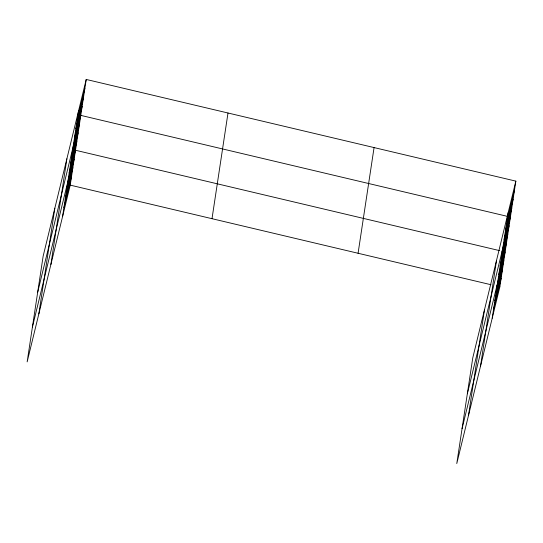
<?xml version="1.0" encoding="UTF-8"?>
<svg xmlns="http://www.w3.org/2000/svg" width="543" height="543" viewBox="0 0 543 543"><rect width="100%" height="100%" fill="white"/><g stroke="black" fill="none" stroke-linecap="round" stroke-linejoin="round"><path stroke-width="0.81" d="M38.845 313.902L54.829 208.213M50.886 264.489L66.877 158.8M62.581 216.528L78.565 110.833M86.222 79.448L43.141 256.174L27.15 361.869L70.23 185.136L86.222 79.448L515.85 181.131L499.859 286.826L456.778 463.552L472.77 357.864L515.85 181.131M212.008 218.693L227.999 113.005M358.081 253.269L374.073 147.574M468.473 415.592L484.458 309.904M480.514 366.179L496.506 260.491M492.209 318.218L508.2 212.523M77.208 119.82L84.864 88.428M75.85 128.806L83.5 97.414M74.493 137.786L82.142 106.394M37.705 292.114L80.785 115.381L510.413 217.071L467.333 393.804M71.812 155.488L79.468 124.096M70.495 164.21L78.144 132.818M69.178 172.925L76.828 141.54M32.424 326.988L75.511 150.255L499.465 250.601M66.538 190.369L74.187 158.977M65.221 199.084L72.871 167.692M63.898 207.806L71.554 176.414M506.836 221.51L514.492 190.118M505.479 230.49L513.135 199.105M504.121 239.477L511.771 208.084M501.44 257.178L509.096 225.786M500.123 265.9L507.773 234.508M498.807 274.615L506.456 243.23M462.052 428.678L505.139 251.945L501.895 251.178M496.166 292.059L503.816 260.667M494.849 300.774L502.499 269.382M493.526 309.496L501.182 278.104M70.23 185.136L490.953 284.715M496.621 286.059L499.859 286.826"/></g></svg>
